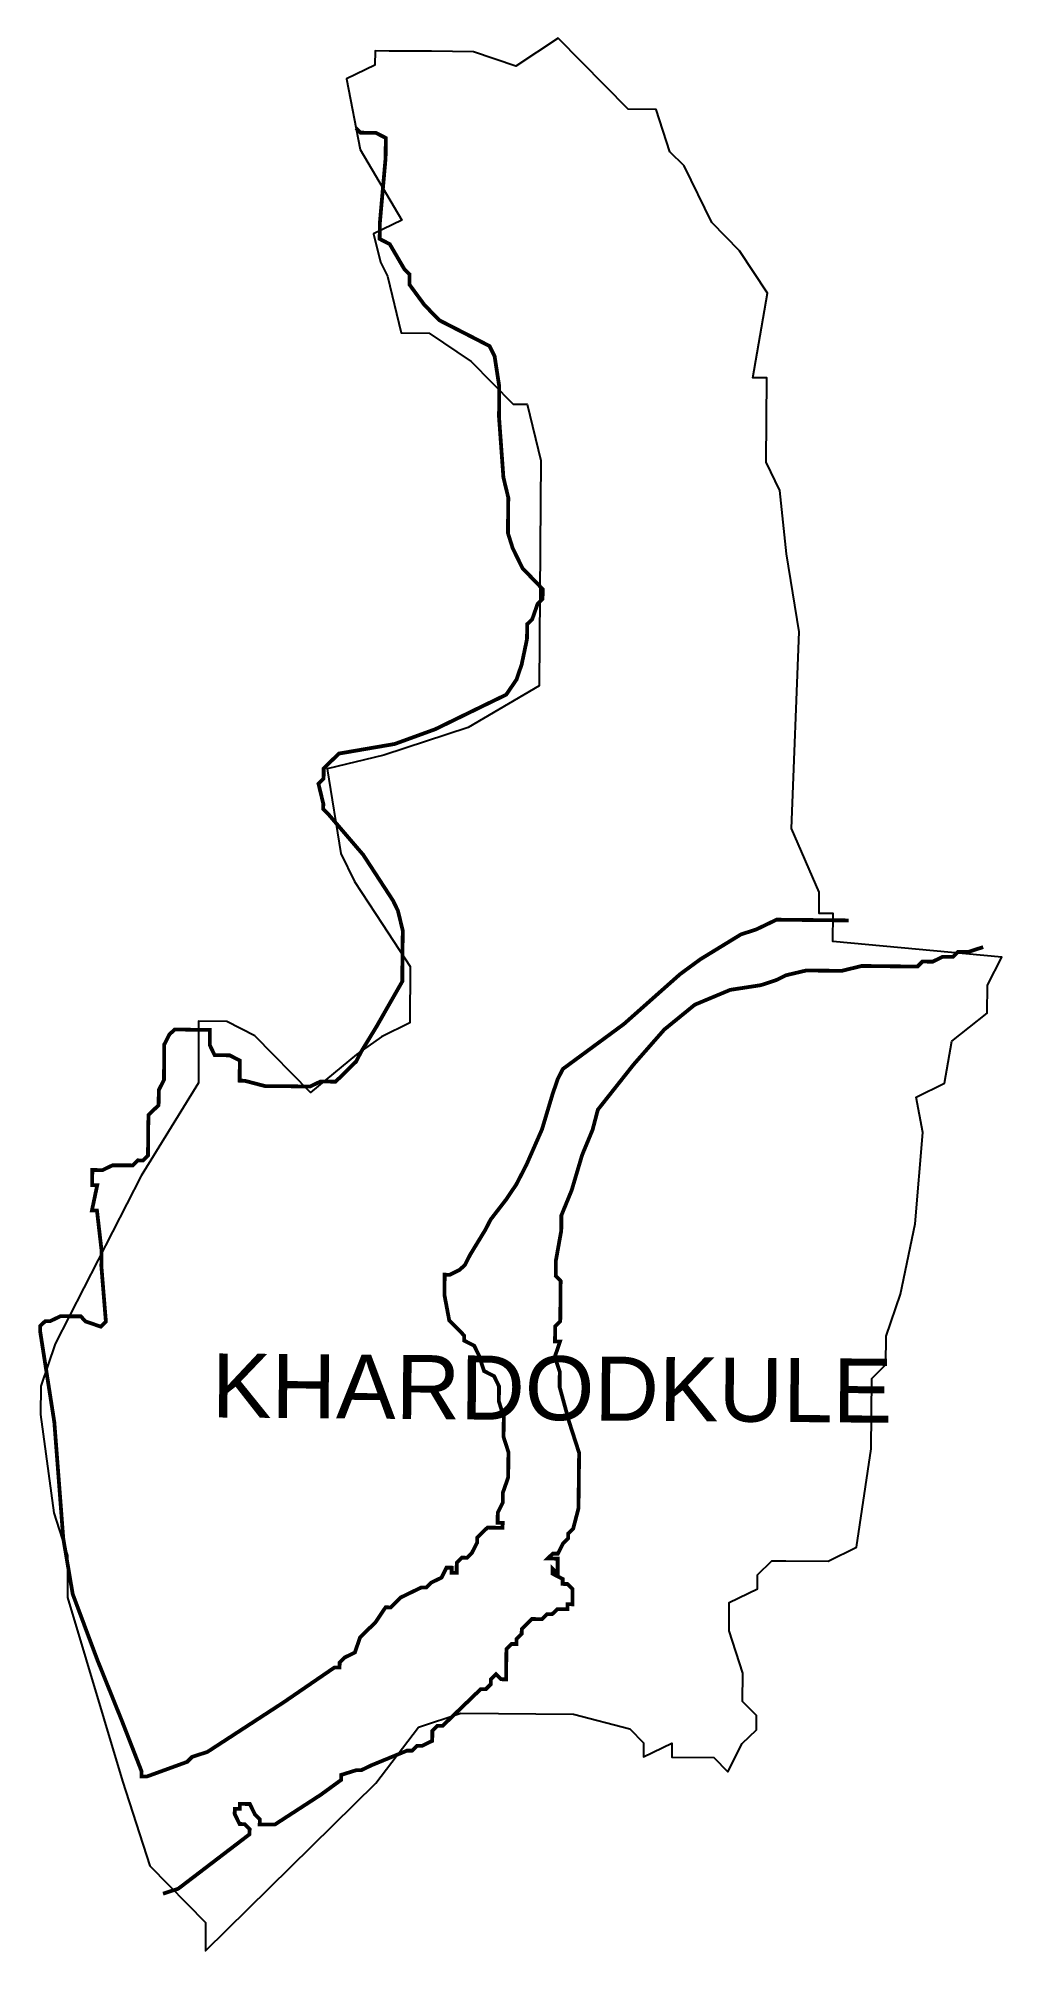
# Model space of a CAD drawing. Header units: metres. Extents: x 281600 to 282366, y 2032766 to 2034287.
import ezdxf

# ---------------------------------------------------------------- set-up
doc = ezdxf.new("R2010")
doc.units = ezdxf.units.M
for name, color, linetype in [('HIGH TIDE LINE', 6, 'Continuous'), ('village', 3, 'Continuous'), ('VILLAGE NAME', 250, 'Continuous')]:
    doc.layers.add(name, color=color, linetype=linetype)
doc.styles.get("Standard").update_dxf_attribs({"font": 'calibri.ttf'})

msp = doc.modelspace()

# ---------------------------------------------------------------- linework, layer by layer
at = {"layer": 'HIGH TIDE LINE', "lineweight": 0}
for points in [[(282244.8, 2033585.2, 3.01, 3.01, 0), (282187.4, 2033585.8, 3.01, 3.01, 0), (282171.2, 2033578, 3.01, 3.01, 0), (282159.1, 2033574.1, 3.01, 3.01, 0), (282126.8, 2033554.3, 3.01, 3.01, 0), (282110.6, 2033542.4, 3.01, 3.01, 0), (282066, 2033502.8, 3.01, 3.01, 0), (282017.5, 2033467.1, 3.01, 3.01, 0), (282013.4, 2033459.1, 3.01, 3.01, 0), (282009.3, 2033447.1, 3.01, 3.01, 0), (282000.9, 2033419.1, 3.01, 3.01, 0), (281988.6, 2033391.1, 3.01, 3.01, 0), (281984.5, 2033383.1, 3.01, 3.01, 0), (281980.4, 2033375.2, 3.01, 3.01, 0), (281972.3, 2033363.2, 3.01, 3.01, 0), (281960, 2033347.3, 3.01, 3.01, 0), (281955.9, 2033339.3, 3.01, 3.01, 0), (281943.7, 2033319.3, 3.01, 3.01, 0), (281939.6, 2033311.3, 3.01, 3.01, 0), (281935.5, 2033307.4, 3.01, 3.01, 0), (281927.5, 2033303.4, 3.01, 3.01, 0), (281923.5, 2033303.5, 3.01, 3.01, 0), (281923.3, 2033287.4, 3.01, 3.01, 0), (281927.1, 2033267.3, 3.01, 3.01, 0), (281935, 2033259.2, 3.01, 3.01, 0), (281939, 2033255.1, 3.01, 3.01, 0), (281939, 2033251.1, 3.01, 3.01, 0), (281947, 2033247, 3.01, 3.01, 0), (281950.9, 2033238.9, 3.01, 3.01, 0), (281954.8, 2033226.9, 3.01, 3.01, 0), (281962.8, 2033222.8, 3.01, 3.01, 0), (281966.7, 2033214.7, 3.01, 3.01, 0), (281966.6, 2033202.6, 3.01, 3.01, 0), (281970.5, 2033190.6, 3.01, 3.01, 0), (281970.3, 2033174.5, 3.01, 3.01, 0), (281974.2, 2033162.4, 3.01, 3.01, 0), (281974, 2033142.3, 3.01, 3.01, 0), (281969.8, 2033130.3, 3.01, 3.01, 0), (281969.7, 2033122.3, 3.01, 3.01, 0), (281965.7, 2033114.3, 3.01, 3.01, 0), (281965.6, 2033106.3, 3.01, 3.01, 0), (281969.6, 2033106.2, 3.01, 3.01, 0), (281969.5, 2033102.2, 3.01, 3.01, 0), (281957.5, 2033102.4, 3.01, 3.01, 0), (281953.4, 2033098.4, 3.01, 3.01, 0), (281949.4, 2033094.4, 3.01, 3.01, 0), (281949.3, 2033090.4, 3.01, 3.01, 0), (281945.2, 2033082.4, 3.01, 3.01, 0), (281941.2, 2033078.4, 3.01, 3.01, 0), (281937.2, 2033078.5, 3.01, 3.01, 0), (281933.1, 2033074.5, 3.01, 3.01, 0), (281933, 2033066.5, 3.01, 3.01, 0), (281929, 2033066.5, 3.01, 3.01, 0), (281929.1, 2033070.5, 3.01, 3.01, 0), (281925, 2033070.6, 3.01, 3.01, 0), (281921, 2033062.6, 3.01, 3.01, 0), (281912.9, 2033058.7, 3.01, 3.01, 0), (281908.8, 2033054.7, 3.01, 3.01, 0), (281904.8, 2033054.7, 3.01, 3.01, 0), (281896.7, 2033050.8, 3.01, 3.01, 0), (281888.7, 2033046.9, 3.01, 3.01, 0), (281880.6, 2033038.9, 3.01, 3.01, 0), (281876.5, 2033039, 3.01, 3.01, 0), (281868.4, 2033027, 3.01, 3.01, 0), (281856.2, 2033015.1, 3.01, 3.01, 0), (281852.1, 2033003.1, 3.01, 3.01, 0), (281844, 2032999.1, 3.01, 3.01, 0), (281840, 2032995.2, 3.01, 3.01, 0), (281839.9, 2032991.2, 3.01, 3.01, 0), (281835.9, 2032991.2, 3.01, 3.01, 0), (281795.5, 2032963.5, 3.01, 3.01, 0), (281734.8, 2032924, 3.01, 3.01, 0), (281722.7, 2032920.1, 3.01, 3.01, 0), (281718.7, 2032916.1, 3.01, 3.01, 0), (281686.5, 2032904.4, 3.01, 3.01, 0), (281682.4, 2032904.5, 3.01, 3.01, 0), (281682.5, 2032908.5, 3.01, 3.01, 0), (281666.8, 2032948.8, 3.01, 3.01, 0), (281647.3, 2032997.2, 3.01, 3.01, 0), (281627.7, 2033049.6, 3.01, 3.01, 0), (281620.2, 2033093.8, 3.01, 3.01, 0), (281613.1, 2033186.2, 3.01, 3.01, 0), (281601.8, 2033258.6, 3.01, 3.01, 0), (281601.9, 2033262.7, 3.01, 3.01, 0), (281605.9, 2033266.6, 3.01, 3.01, 0), (281609.9, 2033266.6, 3.01, 3.01, 0), (281618, 2033270.5, 3.01, 3.01, 0), (281626, 2033270.4, 3.01, 3.01, 0), (281634.1, 2033270.4, 3.01, 3.01, 0), (281638, 2033266.3, 3.01, 3.01, 0), (281650, 2033262.2, 3.01, 3.01, 0), (281654.1, 2033266.1, 3.01, 3.01, 0), (281650.5, 2033310.3, 3.01, 3.01, 0), (281650.6, 2033318.4, 3.01, 3.01, 0), (281650.7, 2033322.4, 3.01, 3.01, 0), (281647, 2033354.5, 3.01, 3.01, 0), (281643, 2033354.6, 3.01, 3.01, 0), (281647.2, 2033374.6, 3.01, 3.01, 0), (281643.2, 2033374.7, 3.01, 3.01, 0), (281643.3, 2033386.7, 3.01, 3.01, 0), (281647.3, 2033386.7, 3.01, 3.01, 0), (281651.3, 2033386.6, 3.01, 3.01, 0), (281659.4, 2033390.5, 3.01, 3.01, 0), (281663.4, 2033390.5, 3.01, 3.01, 0), (281675.5, 2033390.4, 3.01, 3.01, 0), (281679.5, 2033394.4, 3.01, 3.01, 0), (281683.5, 2033394.3, 3.01, 3.01, 0), (281687.6, 2033398.3, 3.01, 3.01, 0), (281687.6, 2033402.3, 3.01, 3.01, 0), (281687.7, 2033410.3, 3.01, 3.01, 0), (281687.7, 2033414.3, 3.01, 3.01, 0), (281687.8, 2033422.4, 3.01, 3.01, 0), (281687.9, 2033426.4, 3.01, 3.01, 0), (281687.9, 2033430.4, 3.01, 3.01, 0), (281692, 2033434.4, 3.01, 3.01, 0), (281696, 2033438.3, 3.01, 3.01, 0), (281696.2, 2033450.4, 3.01, 3.01, 0), (281700.3, 2033458.4, 3.01, 3.01, 0), (281700.3, 2033462.4, 3.01, 3.01, 0), (281700.4, 2033470.4, 3.01, 3.01, 0), (281700.5, 2033478.5, 3.01, 3.01, 0), (281700.5, 2033486.5, 3.01, 3.01, 0), (281704.6, 2033494.5, 3.01, 3.01, 0), (281708.7, 2033498.4, 3.01, 3.01, 0), (281716.7, 2033498.4, 3.01, 3.01, 0), (281720.7, 2033498.3, 3.01, 3.01, 0), (281728.8, 2033498.2, 3.01, 3.01, 0), (281732.8, 2033498.2, 3.01, 3.01, 0), (281736.8, 2033498.2, 3.01, 3.01, 0), (281736.8, 2033494.1, 3.01, 3.01, 0), (281736.7, 2033490.1, 3.01, 3.01, 0), (281736.7, 2033486.1, 3.01, 3.01, 0), (281740.6, 2033478, 3.01, 3.01, 0), (281748.6, 2033478, 3.01, 3.01, 0), (281752.6, 2033477.9, 3.01, 3.01, 0), (281760.6, 2033473.8, 3.01, 3.01, 0), (281760.6, 2033469.8, 3.01, 3.01, 0), (281760.5, 2033465.8, 3.01, 3.01, 0), (281760.5, 2033461.8, 3.01, 3.01, 0), (281760.5, 2033457.8, 3.01, 3.01, 0), (281764.5, 2033457.7, 3.01, 3.01, 0), (281780.5, 2033453.5, 3.01, 3.01, 0), (281788.5, 2033453.4, 3.01, 3.01, 0), (281796.6, 2033453.4, 3.01, 3.01, 0), (281808.6, 2033453.2, 3.01, 3.01, 0), (281816.6, 2033453.2, 3.01, 3.01, 0), (281824.7, 2033457.1, 3.01, 3.01, 0), (281836.7, 2033457, 3.01, 3.01, 0), (281840.8, 2033460.9, 3.01, 3.01, 0), (281848.9, 2033468.9, 3.01, 3.01, 0), (281853, 2033472.9, 3.01, 3.01, 0), (281857.1, 2033480.8, 3.01, 3.01, 0), (281869.3, 2033500.8, 3.01, 3.01, 0), (281889.8, 2033536.7, 3.01, 3.01, 0), (281889.8, 2033540.7, 3.01, 3.01, 0), (281890, 2033564.8, 3.01, 3.01, 0), (281890.2, 2033576.9, 3.01, 3.01, 0), (281886.3, 2033593, 3.01, 3.01, 0), (281882.4, 2033601, 3.01, 3.01, 0), (281858.7, 2033637.4, 3.01, 3.01, 0), (281830.9, 2033669.8, 3.01, 3.01, 0), (281826.9, 2033673.9, 3.01, 3.01, 0), (281827, 2033677.9, 3.01, 3.01, 0), (281823.1, 2033694, 3.01, 3.01, 0), (281827.2, 2033698, 3.01, 3.01, 0), (281827.3, 2033706, 3.01, 3.01, 0), (281835.4, 2033714, 3.01, 3.01, 0), (281839.5, 2033717.9, 3.01, 3.01, 0), (281883.7, 2033725.5, 3.01, 3.01, 0), (281915.9, 2033737.2, 3.01, 3.01, 0), (281956.3, 2033756.9, 3.01, 3.01, 0), (281972.4, 2033764.7, 3.01, 3.01, 0), (281980.6, 2033776.7, 3.01, 3.01, 0), (281984.7, 2033788.7, 3.01, 3.01, 0), (281988.9, 2033808.7, 3.01, 3.01, 0), (281989, 2033812.7, 3.01, 3.01, 0), (281989.1, 2033820.8, 3.01, 3.01, 0), (281993.1, 2033824.7, 3.01, 3.01, 0), (281997.3, 2033836.7, 3.01, 3.01, 0), (282001.3, 2033840.7, 3.01, 3.01, 0), (282001.4, 2033844.7, 3.01, 3.01, 0), (282001.4, 2033848.7, 3.01, 3.01, 0), (281997.4, 2033852.8, 3.01, 3.01, 0), (281993.5, 2033856.9, 3.01, 3.01, 0), (281985.5, 2033865, 3.01, 3.01, 0), (281981.6, 2033873, 3.01, 3.01, 0), (281977.6, 2033881.1, 3.01, 3.01, 0), (281973.8, 2033893.2, 3.01, 3.01, 0), (281973.9, 2033905.2, 3.01, 3.01, 0), (281974.1, 2033921.3, 3.01, 3.01, 0), (281970.2, 2033937.4, 3.01, 3.01, 0), (281966.7, 2033985.6, 3.01, 3.01, 0), (281966.8, 2033997.7, 3.01, 3.01, 0), (281966.9, 2034009.7, 3.01, 3.01, 0), (281963.2, 2034033.8, 3.01, 3.01, 0), (281959.2, 2034041.9, 3.01, 3.01, 0), (281951.3, 2034046, 3.01, 3.01, 0), (281943.3, 2034050.1, 3.01, 3.01, 0), (281919.3, 2034062.4, 3.01, 3.01, 0), (281915.3, 2034066.5, 3.01, 3.01, 0), (281907.4, 2034074.6, 3.01, 3.01, 0), (281895.5, 2034090.8, 3.01, 3.01, 0), (281895.6, 2034098.8, 3.01, 3.01, 0), (281891.6, 2034102.8, 3.01, 3.01, 0), (281879.8, 2034123, 3.01, 3.01, 0), (281871.8, 2034127.1, 3.01, 3.01, 0), (281871.9, 2034135.2, 3.01, 3.01, 0), (281871.9, 2034139.2, 3.01, 3.01, 0), (281876.5, 2034191.3, 3.01, 3.01, 0), (281876.7, 2034207.4, 3.01, 3.01, 0), (281868.7, 2034211.5, 3.01, 3.01, 0), (281864.7, 2034211.5, 3.01, 3.01, 0), (281856.6, 2034211.6, 3.01, 3.01, 0), (281853, 2034215.3, 3.01, 3.01, 0)], [(281699.5, 2032811.3, 3.01, 3.01, 0), (281711.6, 2032815.2, 3.01, 3.01, 0), (281768.3, 2032858.5, 3.01, 3.01, 0), (281768.4, 2032862.5, 3.01, 3.01, 0), (281764.4, 2032866.6, 3.01, 3.01, 0), (281760.4, 2032866.7, 3.01, 3.01, 0), (281756.5, 2032874.7, 3.01, 3.01, 0), (281756.6, 2032878.7, 3.01, 3.01, 0), (281760.6, 2032878.7, 3.01, 3.01, 0), (281760.6, 2032882.7, 3.01, 3.01, 0), (281768.6, 2032882.6, 3.01, 3.01, 0), (281772.5, 2032874.5, 3.01, 3.01, 0), (281776.5, 2032870.5, 3.01, 3.01, 0), (281776.4, 2032866.4, 3.01, 3.01, 0), (281788.5, 2032866.3, 3.01, 3.01, 0), (281824.9, 2032889.9, 3.01, 3.01, 0), (281841.1, 2032901.7, 3.01, 3.01, 0), (281841.1, 2032905.7, 3.01, 3.01, 0), (281853.2, 2032909.5, 3.01, 3.01, 0), (281857.2, 2032909.5, 3.01, 3.01, 0), (281865.3, 2032913.4, 3.01, 3.01, 0), (281893.5, 2032925, 3.01, 3.01, 0), (281897.5, 2032925, 3.01, 3.01, 0), (281901.6, 2032928.9, 3.01, 3.01, 0), (281905.6, 2032928.9, 3.01, 3.01, 0), (281913.6, 2032932.8, 3.01, 3.01, 0), (281913.7, 2032940.8, 3.01, 3.01, 0), (281917.8, 2032944.8, 3.01, 3.01, 0), (281921.8, 2032944.7, 3.01, 3.01, 0), (281952.1, 2032973.9, 3.01, 3.01, 0), (281956.2, 2032973.9, 3.01, 3.01, 0), (281960.2, 2032977.9, 3.01, 3.01, 0), (281960.3, 2032981.9, 3.01, 3.01, 0), (281964.3, 2032985.8, 3.01, 3.01, 0), (281968.3, 2032981.8, 3.01, 3.01, 0), (281972.3, 2032981.7, 3.01, 3.01, 0), (281972.6, 2033005.8, 3.01, 3.01, 0), (281976.6, 2033009.8, 3.01, 3.01, 0), (281980.6, 2033009.8, 3.01, 3.01, 0), (281980.7, 2033013.8, 3.01, 3.01, 0), (281984.7, 2033017.8, 3.01, 3.01, 0), (281984.8, 2033021.8, 3.01, 3.01, 0), (281992.9, 2033029.7, 3.01, 3.01, 0), (282000.9, 2033029.6, 3.01, 3.01, 0), (282005, 2033033.6, 3.01, 3.01, 0), (282009, 2033033.6, 3.01, 3.01, 0), (282013, 2033037.5, 3.01, 3.01, 0), (282021.1, 2033037.5, 3.01, 3.01, 0), (282021.1, 2033041.5, 3.01, 3.01, 0), (282025.1, 2033041.4, 3.01, 3.01, 0), (282025.2, 2033053.5, 3.01, 3.01, 0), (282021.3, 2033057.5, 3.01, 3.01, 0), (282017.3, 2033057.6, 3.01, 3.01, 0), (282017.3, 2033061.6, 3.01, 3.01, 0), (282009.3, 2033065.7, 3.01, 3.01, 0), (282009.3, 2033069.7, 3.01, 3.01, 0), (282013.3, 2033065.6, 3.01, 3.01, 0), (282013.4, 2033077.7, 3.01, 3.01, 0), (282005.4, 2033077.8, 3.01, 3.01, 0), (282009.5, 2033081.7, 3.01, 3.01, 0), (282013.5, 2033081.7, 3.01, 3.01, 0), (282017.6, 2033089.7, 3.01, 3.01, 0), (282021.6, 2033093.7, 3.01, 3.01, 0), (282021.7, 2033097.7, 3.01, 3.01, 0), (282025.7, 2033101.6, 3.01, 3.01, 0), (282029.9, 2033117.7, 3.01, 3.01, 0), (282030.4, 2033161.8, 3.01, 3.01, 0), (282022.6, 2033186, 3.01, 3.01, 0), (282014.9, 2033214.2, 3.01, 3.01, 0), (282015, 2033226.2, 3.01, 3.01, 0), (282011.1, 2033238.3, 3.01, 3.01, 0), (282015.2, 2033250.3, 3.01, 3.01, 0), (282011.2, 2033250.4, 3.01, 3.01, 0), (282011.4, 2033262.4, 3.01, 3.01, 0), (282015.4, 2033266.4, 3.01, 3.01, 0), (282015.7, 2033298.5, 3.01, 3.01, 0), (282011.8, 2033302.6, 3.01, 3.01, 0), (282011.9, 2033314.6, 3.01, 3.01, 0), (282016.2, 2033338.6, 3.01, 3.01, 0), (282016.3, 2033350.7, 3.01, 3.01, 0), (282024.5, 2033370.7, 3.01, 3.01, 0), (282032.8, 2033398.7, 3.01, 3.01, 0), (282041.1, 2033418.7, 3.01, 3.01, 0), (282045.3, 2033434.7, 3.01, 3.01, 0), (282073.7, 2033470.6, 3.01, 3.01, 0), (282098.1, 2033498.4, 3.01, 3.01, 0), (282122.4, 2033518.2, 3.01, 3.01, 0), (282150.6, 2033530, 3.01, 3.01, 0), (282174.8, 2033533.7, 3.01, 3.01, 0), (282186.8, 2033537.6, 3.01, 3.01, 0), (282194.9, 2033541.6, 3.01, 3.01, 0), (282211, 2033545.4, 3.01, 3.01, 0), (282239.1, 2033545.1, 3.01, 3.01, 0), (282255.2, 2033549, 3.01, 3.01, 0), (282299.4, 2033548.5, 3.01, 3.01, 0), (282303.4, 2033552.5, 3.01, 3.01, 0), (282311.5, 2033552.4, 3.01, 3.01, 0), (282319.5, 2033556.3, 3.01, 3.01, 0), (282327.6, 2033556.2, 3.01, 3.01, 0), (282331.6, 2033560.2, 3.01, 3.01, 0), (282339.6, 2033560.1, 3.01, 3.01, 0), (282351.7, 2033564, 3.01, 3.01, 0)]]:
    msp.add_lwpolyline(points, format="xyseb", dxfattribs=at)
at = {"layer": 'village', "color": 3}
msp.add_lwpolyline([(282262.7, 2033165), (282263.1, 2033221), (282274.4, 2033232.1), (282274.6, 2033254.5), (282286, 2033288), (282297.7, 2033343.9), (282303.8, 2033416.6), (282298.4, 2033444.7), (282320.9, 2033455.7), (282326.8, 2033489.2), (282354.9, 2033511.4), (282355.1, 2033533.8), (282366.5, 2033556.1), (282232.2, 2033568.4), (282232.4, 2033590.7), (282221.2, 2033590.8), (282221.3, 2033607.6), (282199.3, 2033658.2), (282205.3, 2033814.7), (282195.4, 2033876.6), (282190.1, 2033927), (282179.1, 2033949.5), (282179.6, 2034016.7), (282168.5, 2034016.7), (282180.2, 2034083.9), (282158, 2034117.6), (282135.8, 2034140.2), (282113.8, 2034185.2), (282102.6, 2034196.4), (282091.7, 2034230.1), (282069.3, 2034230.3), (282013.8, 2034286.7), (281980, 2034264.5), (281946.5, 2034276), (281912.9, 2034276.3), (281879.3, 2034276.5), (281868.1, 2034276.6), (281868, 2034265.4), (281845.5, 2034254.4), (281856.3, 2034198.3), (281889.5, 2034142.1), (281867, 2034131.1), (281872.4, 2034108.6), (281877.9, 2034097.4), (281888.8, 2034052.5), (281911.2, 2034052.3), (281944.6, 2034029.7), (281977.9, 2033995.8), (281989.1, 2033995.7), (282000, 2033950.9), (281999.7, 2033917.3), (281998.6, 2033771.7), (281942.3, 2033738.5), (281875, 2033716.6), (281830.1, 2033705.8), (281840.8, 2033638.5), (281851.8, 2033616.1), (281874, 2033582.3), (281896.1, 2033548.5), (281895.8, 2033503.7), (281873.3, 2033492.7), (281853.4, 2033478.6), (281816.9, 2033448.4), (281772.5, 2033493.5), (281750.2, 2033504.8), (281727.8, 2033505), (281727.8, 2033456), (281682.1, 2033382.2), (281613.8, 2033248.4), (281602.4, 2033214.8), (281602.2, 2033192.4), (281612.8, 2033114), (281623.7, 2033080.3), (281623.5, 2033046.7), (281667.2, 2032900.8), (281689, 2032833.4), (281733.3, 2032788.3), (281733.3, 2032765.9), (281868.7, 2032899.3), (281902.6, 2032943.8), (281936.3, 2032954.7), (282025.9, 2032954), (282070.6, 2032942.5), (282081.7, 2032931.2), (282081.6, 2032920), (282104, 2032931), (282104, 2032919.8), (282137.6, 2032919.6), (282148.7, 2032908.3), (282160.1, 2032930.6), (282171.4, 2032941.7), (282171.5, 2032952.9), (282160.4, 2032964.2), (282160.5, 2032986.6), (282149.6, 2033020.3), (282149.8, 2033042.7), (282172.2, 2033053.7), (282172.3, 2033064.9), (282183.6, 2033076), (282194.8, 2033075.9), (282228.4, 2033075.6), (282250.9, 2033086.7)], close=True, dxfattribs=at)

# ---------------------------------------------------------------- texts
at = {"layer": 'VILLAGE NAME', "insert": (281738.6, 2033240.9), "char_height": 50.893, "attachment_point": 1, "rotation": 359.5442}
msp.add_mtext_dynamic_manual_height_columns('{\\fArial|b0|i0|c0|p34;KHARDODKULE}', width=87.355, gutter_width=254.5, heights=[0], dxfattribs=at)

doc.saveas('drawing.dxf')
